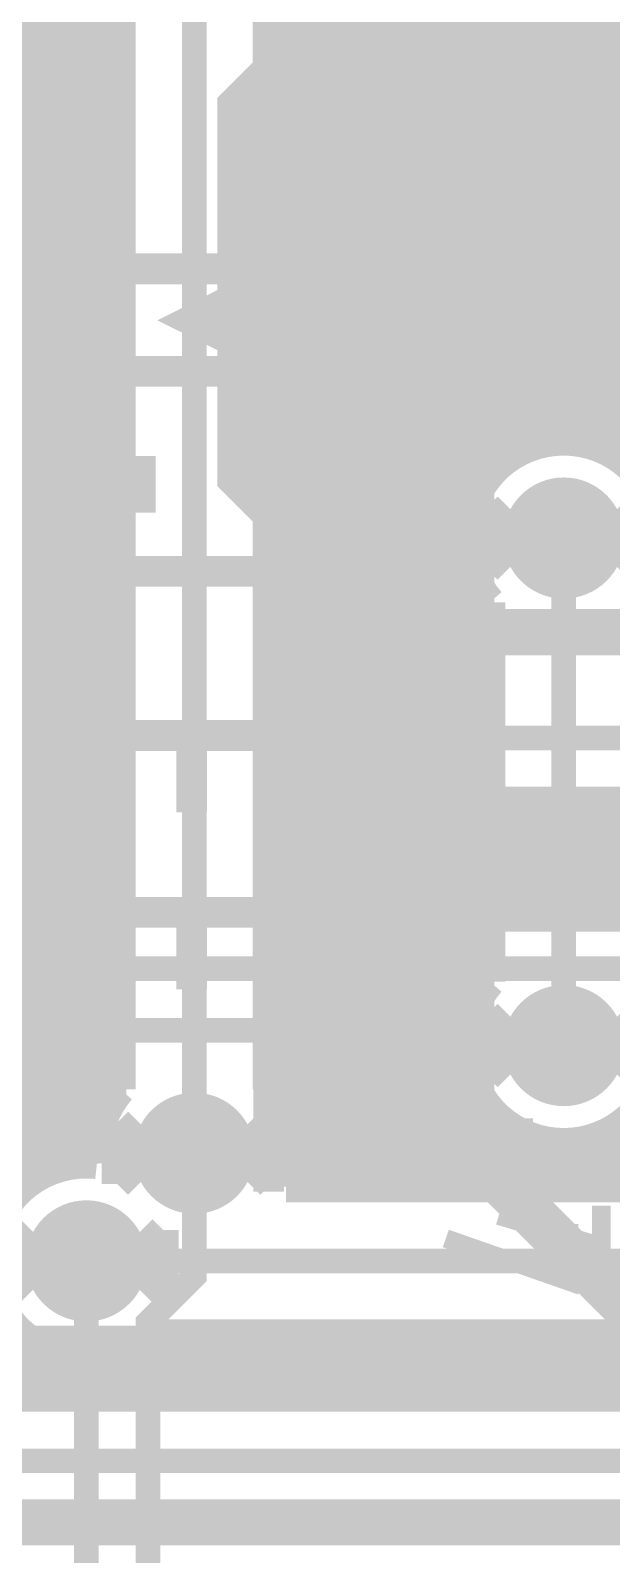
# Model space of a CAD drawing. Extents: x -10 to 131, y -93 to 209.
# Drawn here: x 100.88 to 105.68, y 16.12 to 28.7 of the extents above; entities that cross this region are included whole.
import ezdxf

# ---------------------------------------------------------------- set-up
doc = ezdxf.new("R2010")
doc.units = 0
doc.header["$MEASUREMENT"] = 0
doc.layers.get('0').update_dxf_attribs({"linetype": 'CONTINUOUS'})
for name, color, linetype in [('22-303-0_AST', 7, 'CONTINUOUS'), ('22-303-0_BOT', 2, 'CONTINUOUS'), ('22-303-0_DRD', 6, 'CONTINUOUS'), ('22-303-0_DRL', 1, 'CONTINUOUS'), ('22-303-0_GND', 3, 'CONTINUOUS'), ('22-303-0_IN1', 10, 'CONTINUOUS'), ('22-303-0_SMT', 9, 'CONTINUOUS'), ('22-303-0_SPT', 11, 'CONTINUOUS'), ('22-303-0_SST', 8, 'CONTINUOUS'), ('22-303-0_TOP', 15, 'CONTINUOUS'), ('THRUHOLE_TAP', 2, 'CONTINUOUS')]:
    doc.layers.add(name, color=color, linetype=linetype)

# ---------------------------------------------------------------- blocks, each defined once
blk = doc.blocks.new('ROUND_70')
at = {"const_width": 0.29972}
blk.add_lwpolyline([(-0.14986, 0, 1), (0.14986, 0, 1)], format="xyb", close=True, dxfattribs=at)
blk = doc.blocks.new('ROUND_116')
at = {"const_width": 0.10033}
blk.add_lwpolyline([(-0.050164, 0, 1), (0.050164, 0, 1)], format="xyb", close=True, dxfattribs=at)
blk = doc.blocks.new('ROUND_117')
at = {"const_width": 0.10033}
blk.add_lwpolyline([(-0.050164, 0, 1), (0.050164, 0, 1)], format="xyb", close=True, dxfattribs=at)
blk = doc.blocks.new('ROUND_98')
at = {"const_width": 0.50038}
blk.add_lwpolyline([(-0.25019, 0, 1), (0.25019, 0, 1)], format="xyb", close=True, dxfattribs=at)
blk = doc.blocks.new('ROUND_100')
at = {"const_width": 0.50038}
blk.add_lwpolyline([(-0.25019, 0, 1), (0.25019, 0, 1)], format="xyb", close=True, dxfattribs=at)
blk = doc.blocks.new('ROUND_68')
at = {"const_width": 0.29972}
blk.add_lwpolyline([(-0.14986, 0, 1), (0.14986, 0, 1)], format="xyb", close=True, dxfattribs=at)
blk = doc.blocks.new('RECTANGLE_29')
blk.add_solid([(2.74955, 0.59944), (2.74955, -0.59944), (-2.74955, 0.59944), (-2.74955, -0.59944)])
blk = doc.blocks.new('ROUND_108')
at = {"const_width": 0.10033}
blk.add_lwpolyline([(-0.050164, 0, 1), (0.050164, 0, 1)], format="xyb", close=True, dxfattribs=at)

msp = doc.modelspace()

# ---------------------------------------------------------------- linework, layer by layer
at = {"layer": '22-303-0_AST'}
for points, const_width in [([(101.57968, 25.88768), (102.84968, 25.88768), (102.63632, 26.0985), (102.21468, 26.30932), (102.63632, 26.52268), (102.84968, 26.7335), (101.57968, 26.7335)], 0.254), ([(105.95102, 25.56002), (103.9495, 25.56002), (103.9495, 25.85974), (103.9495, 26.15946), (105.95102, 26.15946)], 0.1524), ([(101.57968, 25.06218), (101.57968, 24.84882), (101.7905, 24.84882), (101.7905, 25.06218), (101.57968, 25.06218)], 0.254), ([(101.57968, 23.495), (101.57968, 24.23668), (102.84968, 24.23668)], 0.254), ([(101.57968, 22.0345), (101.57968, 22.88032), (102.84968, 22.88032), (102.84968, 22.0345)], 0.254), ([(102.21468, 22.24532), (102.21468, 22.88032)], 0.254), ([(105.95102, 21.55952), (103.9495, 21.55952), (103.9495, 21.85924), (103.9495, 22.15896), (105.95102, 22.15896)], 0.1524), ([(101.57968, 21.41982), (102.84968, 21.41982), (102.84968, 20.574)], 0.254), ([(102.21468, 20.78482), (102.21468, 21.41982)], 0.254), ([(102.84968, 19.1135), (102.84968, 19.95932)], 0.254), ([(101.57968, 19.53768), (102.84968, 19.53768)], 0.254), ([(104.648, 19.62658), (104.47782, 19.62658), (104.31018, 19.56562), (104.31018, 19.3294), (104.47782, 19.27098), (105.32618, 19.27098)], 0.1524), ([(105.32618, 19.21002), (105.32618, 19.44878)], 0.1524), ([(104.31018, 18.72742), (105.32618, 18.37182), (105.32618, 18.8468)], 0.1524)]:
    msp.add_lwpolyline(points, dxfattribs=dict(at, const_width=const_width))
at = {"layer": '22-303-0_BOT'}
for points, const_width in [([(102.235, 19.431), (102.235, 49.911), (103.378, 51.054), (115.951, 51.054), (118.11, 53.213), (118.11, 81.534), (119.634, 83.058)], 0.2032), ([(101.5492, 58.10758), (101.5492, 19.85772)], 0.254), ([(101.6254, 49.911), (101.6254, 19.95932)], 0.254), ([(102.8446, 48.43018), (102.8446, 19.95932)], 0.254), ([(102.9208, 48.3362), (102.9208, 19.85772)], 0.254), ([(103.1494, 48.16856), (103.1494, 19.1516)], 0.254), ([(103.378, 48.09744), (103.378, 19.1516)], 0.254), ([(103.6066, 48.09236), (103.6066, 19.1516)], 0.254), ([(103.8352, 48.1584), (103.8352, 19.1516)], 0.254), ([(104.0638, 48.1965), (104.0638, 19.1516)], 0.254), ([(104.2924, 48.1965), (104.2924, 19.1516)], 0.254), ([(104.521, 48.1965), (104.521, 24.7777)], 0.254), ([(104.7496, 39.80434), (104.7496, 25.11806)], 0.254), ([(104.9782, 39.80434), (104.9782, 25.25776)], 0.254), ([(105.2068, 39.80434), (105.2068, 25.31364)], 0.254), ([(105.4354, 39.80434), (105.4354, 25.30348)], 0.254), ([(105.664, 39.80434), (105.664, 25.2222)], 0.254), ([(101.3206, 33.37814), (101.3206, 19.34972)], 0.254), ([(100.8634, 33.11652), (100.8634, 21.26234)], 0.254), ([(101.092, 33.19526), (101.092, 19.30908)], 0.254), ([(101.6254, 28.6258), (95.4786, 28.6258)], 0.254), ([(109.17428, 28.6258), (102.8446, 28.6258)], 0.254), ([(101.6254, 28.3972), (95.4786, 28.3972)], 0.254), ([(109.1946, 28.3972), (102.8446, 28.3972)], 0.254), ([(101.6254, 28.1686), (95.4786, 28.1686)], 0.254), ([(109.2835, 28.1686), (102.8446, 28.1686)], 0.254), ([(101.6254, 27.94), (95.4786, 27.94)], 0.254), ([(108.55198, 27.94), (102.8446, 27.94)], 0.254), ([(101.6254, 27.7114), (95.4786, 27.7114)], 0.254), ([(108.20654, 27.7114), (102.8446, 27.7114)], 0.254), ([(101.6254, 27.4828), (95.4786, 27.4828)], 0.254), ([(108.03128, 27.4828), (102.8446, 27.4828)], 0.254), ([(101.6254, 27.2542), (95.4786, 27.2542)], 0.254), ([(107.93476, 27.2542), (102.8446, 27.2542)], 0.254), ([(101.6254, 27.0256), (95.4786, 27.0256)], 0.254), ([(107.89412, 27.0256), (102.8446, 27.0256)], 0.254), ([(101.6254, 26.797), (95.4786, 26.797)], 0.254), ([(107.90428, 26.797), (102.8446, 26.797)], 0.254), ([(101.6254, 26.5684), (95.4786, 26.5684)], 0.254), ([(107.96778, 26.5684), (102.8446, 26.5684)], 0.254), ([(101.6254, 26.3398), (95.4786, 26.3398)], 0.254), ([(108.09224, 26.3398), (102.8446, 26.3398)], 0.254), ([(101.6254, 26.1112), (95.4786, 26.1112)], 0.254), ([(108.3183, 26.1112), (102.8446, 26.1112)], 0.254), ([(101.6254, 25.8826), (95.4786, 25.8826)], 0.254), ([(110.2614, 25.8826), (102.8446, 25.8826)], 0.254), ([(101.6254, 25.654), (95.4786, 25.654)], 0.254), ([(110.2614, 25.654), (102.8446, 25.654)], 0.254), ([(101.6254, 25.4254), (95.4786, 25.4254)], 0.254), ([(110.2614, 25.4254), (102.8446, 25.4254)], 0.254), ([(101.6254, 25.1968), (95.4786, 25.1968)], 0.254), ([(104.85628, 25.1968), (102.8446, 25.1968)], 0.254), ([(110.2614, 25.1968), (105.70972, 25.1968)], 0.254), ([(101.6254, 24.9682), (95.4786, 24.9682)], 0.254), ([(104.61752, 24.9682), (102.8446, 24.9682)], 0.254), ([(101.6254, 24.7396), (95.4786, 24.7396)], 0.254), ([(104.5083, 24.7396), (102.8446, 24.7396)], 0.254), ([(101.6254, 24.511), (95.4786, 24.511)], 0.254), ([(104.47528, 24.511), (102.8446, 24.511)], 0.254), ([(105.283, 24.511), (105.283, 20.32)], 0.2032), ([(101.6254, 24.2824), (95.4786, 24.2824)], 0.254), ([(104.5083, 24.2824), (102.8446, 24.2824)], 0.254), ([(104.521, 24.24176), (104.521, 20.5867)], 0.254), ([(101.6254, 24.0538), (95.4786, 24.0538)], 0.254), ([(104.61752, 24.0538), (102.8446, 24.0538)], 0.254), ([(104.6734, 23.98014), (104.6734, 20.84832)], 0.254), ([(101.6254, 23.8252), (95.4786, 23.8252)], 0.254), ([(104.6734, 23.8252), (102.8446, 23.8252)], 0.254), ([(101.6254, 23.5966), (95.4786, 23.5966)], 0.254), ([(104.6734, 23.5966), (102.8446, 23.5966)], 0.254), ([(101.6254, 23.368), (95.4786, 23.368)], 0.254), ([(104.6734, 23.368), (102.8446, 23.368)], 0.254), ([(101.6254, 23.1394), (95.4786, 23.1394)], 0.254), ([(104.6734, 23.1394), (102.8446, 23.1394)], 0.254), ([(101.6254, 22.9108), (95.4786, 22.9108)], 0.254), ([(104.6734, 22.9108), (102.8446, 22.9108)], 0.254), ([(101.6254, 22.6822), (95.4786, 22.6822)], 0.254), ([(104.6734, 22.6822), (102.8446, 22.6822)], 0.254), ([(101.6254, 22.4536), (95.4786, 22.4536)], 0.254), ([(104.6734, 22.4536), (102.8446, 22.4536)], 0.254), ([(101.6254, 22.225), (95.42272, 22.225)], 0.254), ([(104.6734, 22.225), (102.8446, 22.225)], 0.254), ([(101.6254, 21.9964), (95.24746, 21.9964)], 0.254), ([(104.6734, 21.9964), (102.8446, 21.9964)], 0.254), ([(101.346, 18.542), (106.807, 18.542), (107.823, 19.558), (111.76, 19.558), (115.189, 16.129), (115.189, 15.621), (115.697, 15.113), (115.697, 12.827), (118.491, 10.033), (118.491, 7.747), (119.761, 6.477), (121.158, 6.477), (123.19, 8.509), (123.19, 19.431), (120.777, 21.844), (119.761, 21.844), (119.634, 21.717), (119.634, 21.844)], 0.2032), ([(101.6254, 21.7678), (100.50272, 21.7678)], 0.254), ([(104.6734, 21.7678), (102.8446, 21.7678)], 0.254), ([(101.6254, 21.5392), (100.74148, 21.5392)], 0.254), ([(104.6734, 21.5392), (102.8446, 21.5392)], 0.254), ([(101.6254, 21.3106), (100.8507, 21.3106)], 0.254), ([(104.6734, 21.3106), (102.8446, 21.3106)], 0.254), ([(101.6254, 21.082), (100.88372, 21.082)], 0.254), ([(104.6734, 21.082), (102.8446, 21.082)], 0.254), ([(100.8634, 20.90166), (100.8634, 19.1897)], 0.254), ([(101.6254, 20.8534), (100.8507, 20.8534)], 0.254), ([(104.6734, 20.8534), (102.8446, 20.8534)], 0.254), ([(101.6254, 20.6248), (100.74148, 20.6248)], 0.254), ([(104.5337, 20.6248), (102.8446, 20.6248)], 0.254), ([(101.6254, 20.3962), (100.50272, 20.3962)], 0.254), ([(104.47782, 20.3962), (102.8446, 20.3962)], 0.254), ([(101.6254, 20.1676), (94.8436, 20.1676)], 0.254), ([(104.49052, 20.1676), (102.8446, 20.1676)], 0.254), ([(104.521, 20.05076), (104.521, 19.1516)], 0.254), ([(101.60762, 19.939), (94.8436, 19.939)], 0.254), ([(104.56926, 19.939), (102.86238, 19.939)], 0.254), ([(101.47554, 19.7104), (94.8436, 19.7104)], 0.254), ([(104.75214, 19.7104), (102.99192, 19.7104)], 0.254), ([(104.7496, 19.71294), (104.7496, 19.1516)], 0.254), ([(104.9782, 19.5707), (104.9782, 19.1516)], 0.254), ([(105.2068, 19.51482), (105.2068, 19.1516)], 0.254), ([(105.4354, 19.52752), (105.4354, 19.1516)], 0.254), ([(105.664, 19.60626), (105.664, 19.1516)], 0.254), ([(101.42728, 19.4818), (94.8436, 19.4818)], 0.254), ([(106.8832, 19.4818), (103.04018, 19.4818)], 0.254), ([(100.96246, 19.2532), (94.8436, 19.2532)], 0.254), ([(106.6546, 19.2532), (103.0224, 19.2532)], 0.254), ([(106.553, 19.1516), (102.99192, 19.1516)], 0.254), ([(107.95, 18.669), (106.172, 16.891), (97.155, 16.891), (97.028, 16.764), (93.853, 16.764), (93.218, 16.129), (92.71, 16.129), (91.948, 15.367), (83.947, 15.367), (82.677, 16.637), (81.788, 16.637), (80.518, 15.367), (76.2, 15.367), (73.787, 17.78), (73.787, 18.034), (74.549, 18.796), (74.676, 18.796)], 0.2032), ([(100.88118, 17.8816), (96.4311, 17.8816)], 0.254), ([(100.8634, 17.8943), (100.8634, 17.5006)], 0.254), ([(106.299, 17.8816), (101.81082, 17.8816)], 0.254), ([(106.3498, 17.9324), (101.87432, 17.9324)], 0.254), ([(102.0064, 17.9324), (102.0064, 17.5006)], 0.254), ([(102.235, 17.9324), (102.235, 17.5006)], 0.254), ([(102.4636, 17.9324), (102.4636, 17.5006)], 0.254), ([(102.6922, 17.9324), (102.6922, 17.5006)], 0.254), ([(102.9208, 17.9324), (102.9208, 17.5006)], 0.254), ([(103.1494, 17.9324), (103.1494, 17.5006)], 0.254), ([(103.378, 17.9324), (103.378, 17.5006)], 0.254), ([(103.6066, 17.9324), (103.6066, 17.5006)], 0.254), ([(103.8352, 17.9324), (103.8352, 17.5006)], 0.254), ([(104.0638, 17.9324), (104.0638, 17.5006)], 0.254), ([(104.2924, 17.9324), (104.2924, 17.5006)], 0.254), ([(104.521, 17.9324), (104.521, 17.5006)], 0.254), ([(104.7496, 17.9324), (104.7496, 17.5006)], 0.254), ([(104.9782, 17.9324), (104.9782, 17.5006)], 0.254), ([(105.2068, 17.9324), (105.2068, 17.5006)], 0.254), ([(105.4354, 17.9324), (105.4354, 17.5006)], 0.254), ([(105.664, 17.9324), (105.664, 17.5006)], 0.254), ([(101.092, 17.77492), (101.092, 17.5006)], 0.254), ([(101.5492, 17.75968), (101.5492, 17.5006)], 0.254), ([(101.7778, 17.85874), (101.7778, 17.5006)], 0.254), ([(106.0704, 17.653), (96.42856, 17.653)], 0.254), ([(101.3206, 17.73428), (101.3206, 17.5006)], 0.254), ([(105.918, 17.5006), (97.155, 17.5006)], 0.254), ([(109.48924, 9.67994), (109.48924, 15.35176), (108.458, 16.383), (97.536, 16.383), (97.409, 16.256)], 0.381)]:
    msp.add_lwpolyline(points, dxfattribs=dict(at, const_width=const_width))
at = {"layer": '22-303-0_BOT', "const_width": 0.254}
for points in [[(105.283, 25.31872, 0.4142136), (104.47528, 24.511)], [(106.09072, 24.511, 0.4142136), (105.283, 25.31872)], [(104.47528, 24.511, 0.181057), (104.67387, 23.98055)], [(100.88372, 21.082, 0.4142136), (100.076, 21.88972)], [(100.076, 20.27428, 0.4142136), (100.88372, 21.082)], [(104.6734, 20.84832, 0.1804437), (104.47632, 20.32)], [(104.47528, 20.32, 0.4142136), (105.283, 19.51228)], [(105.283, 19.51228, 0.4142136), (106.09072, 20.32)], [(101.6254, 19.95932, 0.1804437), (101.42832, 19.431)], [(103.04272, 19.431, 0.1804438), (102.84538, 19.96)], [(101.42728, 19.431, 0.0268021), (101.43191, 19.34459)], [(102.99192, 19.1516, 0.0886341), (103.04184, 19.431)], [(101.346, 19.34972, 0.4142136), (100.53828, 18.542)], [(101.43236, 19.34464, 0.0268021), (101.346, 19.34927)], [(100.53828, 18.542, 0.4142136), (101.346, 17.73428)], [(101.346, 17.73428, 0.1804434), (101.875, 17.93161)]]:
    msp.add_lwpolyline(points, format="xyb", dxfattribs=at)
at = {"layer": '22-303-0_DRD', "const_width": 0.254}
for points in [[(104.648, 24.257), (105.283, 24.892)], [(105.283, 24.892), (105.918, 24.257)], [(104.648, 24.765), (104.648, 24.257)], [(105.283, 24.13), (104.648, 24.765)], [(105.918, 24.765), (105.283, 24.13)], [(104.648, 20.066), (105.283, 20.701)], [(105.283, 20.701), (105.918, 20.066)], [(104.648, 20.574), (104.648, 20.066)], [(105.283, 19.939), (104.648, 20.574)], [(105.918, 20.574), (105.283, 19.939)], [(101.6, 19.177), (102.235, 19.812)], [(102.235, 19.812), (102.87, 19.177)], [(101.6, 19.685), (101.6, 19.177)], [(102.235, 19.05), (101.6, 19.685)], [(102.87, 19.685), (102.235, 19.05)], [(102.87, 19.177), (102.87, 19.685)], [(100.711, 18.288), (101.346, 18.923)], [(101.346, 18.923), (101.981, 18.288)], [(101.346, 18.161), (100.711, 18.796)], [(101.981, 18.796), (101.346, 18.161)], [(101.981, 18.288), (101.981, 18.796)]]:
    msp.add_lwpolyline(points, dxfattribs=at)
at = {"layer": '22-303-0_IN1'}
for points, const_width in [([(106.172, -1.143), (106.172, 5.715), (107.569, 7.112), (107.569, 16.383), (104.521, 19.431), (104.521, 33.782), (103.505, 34.798), (103.505, 48.895)], 0.381), ([(101.981, -4.191), (101.219, -3.429), (101.219, 1.397), (100.584, 2.032), (100.584, 4.953), (102.743, 7.112), (102.743, 9.906), (101.981, 10.668), (101.981, 12.573), (101.854, 12.7), (101.854, 18.034), (102.235, 18.415), (102.235, 19.431)], 0.2032), ([(101.346, 12.319), (101.346, 18.542)], 0.2032)]:
    msp.add_lwpolyline(points, dxfattribs=dict(at, const_width=const_width))
at = {"layer": '22-303-0_SST'}
for points, const_width in [([(101.57968, 25.88768), (102.84968, 25.88768), (102.63632, 26.0985), (102.21468, 26.30932), (102.63632, 26.52268), (102.84968, 26.7335), (101.57968, 26.7335)], 0.254), ([(105.95102, 25.56002), (103.9495, 25.56002), (103.9495, 25.85974), (103.9495, 26.15946), (105.95102, 26.15946)], 0.1524), ([(101.57968, 25.06218), (101.57968, 24.84882), (101.7905, 24.84882), (101.7905, 25.06218), (101.57968, 25.06218)], 0.254), ([(101.57968, 23.495), (101.57968, 24.23668), (102.84968, 24.23668)], 0.254), ([(101.57968, 22.0345), (101.57968, 22.88032), (102.84968, 22.88032), (102.84968, 22.0345)], 0.254), ([(102.21468, 22.24532), (102.21468, 22.88032)], 0.254), ([(105.95102, 21.55952), (103.9495, 21.55952), (103.9495, 21.85924), (103.9495, 22.15896), (105.95102, 22.15896)], 0.1524), ([(101.57968, 21.41982), (102.84968, 21.41982), (102.84968, 20.574)], 0.254), ([(102.21468, 20.78482), (102.21468, 21.41982)], 0.254), ([(102.84968, 19.1135), (102.84968, 19.95932)], 0.254), ([(101.57968, 19.53768), (102.84968, 19.53768)], 0.254), ([(105.029, 19.64182), (104.88676, 19.64182), (104.74706, 19.60118), (104.74706, 19.431), (104.88676, 19.38782), (105.59288, 19.38782)], 0.1524), ([(105.59288, 19.34718), (105.59288, 19.51482)], 0.1524), ([(104.74706, 18.91538), (105.59288, 18.66138), (105.59288, 18.9992)], 0.1524)]:
    msp.add_lwpolyline(points, dxfattribs=dict(at, const_width=const_width))
at = {"layer": '22-303-0_TOP'}
for points, const_width in [([(115.69446, 35.93084), (114.681, 35.93084), (114.1603, 36.449), (107.442, 36.449), (106.426, 35.433), (106.426, 31.877), (102.616, 28.067), (102.616, 25.019), (103.90124, 23.73376), (106.299, 23.73376), (106.31424, 23.749), (107.823, 23.749), (107.93476, 23.86076), (109.70006, 23.86076)], 0.381), ([(124.079, 26.035), (111.379, 26.035), (110.109, 24.765), (106.03992, 24.765), (105.78592, 24.511), (105.283, 24.511)], 0.2032), ([(94.107, 22.606), (94.107, 22.733), (94.234, 22.86), (112.014, 22.86), (112.141, 22.733), (112.5601, 22.3139), (115.32108, 22.3139)], 0.2032), ([(100.076, 21.082), (100.203, 20.955), (110.871, 20.955), (111.125, 21.209), (111.125, 21.336)], 0.2032), ([(105.283, 20.32), (105.156, 20.447), (99.695, 20.447), (99.06, 21.082), (94.869, 21.082)], 0.2032), ([(121.92, 20.36572), (125.01372, 20.36572), (125.222, 20.574), (127.508, 20.574), (128.778, 19.304), (128.778, 17.907), (128.27, 17.399), (113.411, 17.399), (112.649, 18.161), (110.617, 18.161), (109.728, 17.272), (108.585, 17.272), (107.95, 17.907), (95.631, 17.907), (95.504, 17.78), (95.631, 17.78)], 0.2032), ([(111.125, 17.526), (110.363, 16.764), (108.458, 16.764), (107.823, 17.399), (97.028, 17.399), (96.774, 17.145), (76.962, 17.145), (76.454, 16.637), (76.454, 15.621), (76.708, 15.367), (77.343, 15.367), (77.978, 16.002), (79.248, 16.002), (81.28, 13.97), (82.55, 13.97), (83.21548, 13.3096), (83.21548, 11.04392)], 0.2032), ([(115.824, 15.875), (114.3, 15.875), (112.903, 17.272), (111.76, 17.272), (110.744, 16.256), (108.331, 16.256), (107.696, 16.891), (97.155, 16.891), (96.901, 16.637), (84.328, 16.637), (83.947, 16.256)], 0.2032)]:
    msp.add_lwpolyline(points, dxfattribs=dict(at, const_width=const_width))

# ---------------------------------------------------------------- block references
at = {"layer": '22-303-0_BOT'}
for p in [(105.283, 24.511), (105.283, 20.32), (102.235, 19.431), (101.346, 18.542)]:
    msp.add_blockref('ROUND_70', p, dxfattribs=at)
at = {"layer": '22-303-0_DRL'}
for name, p in [('ROUND_116', (105.283, 24.511)), ('ROUND_116', (105.283, 20.32)), ('ROUND_117', (102.235, 19.431)), ('ROUND_117', (101.346, 18.542))]:
    msp.add_blockref(name, p, dxfattribs=at)
at = {"layer": '22-303-0_GND'}
for name, p in [('ROUND_98', (105.283, 24.511)), ('ROUND_98', (105.283, 20.32)), ('ROUND_100', (102.235, 19.431)), ('ROUND_100', (101.346, 18.542))]:
    msp.add_blockref(name, p, dxfattribs=at)
at = {"layer": '22-303-0_IN1'}
for name, p in [('ROUND_68', (105.283, 24.511)), ('ROUND_68', (105.283, 20.32)), ('ROUND_70', (102.235, 19.431)), ('ROUND_70', (101.346, 18.542))]:
    msp.add_blockref(name, p, dxfattribs=at)
at = {"layer": '22-303-0_SMT'}
for p in [(106.19994, 25.85974), (106.19994, 21.85924)]:
    msp.add_blockref('RECTANGLE_29', p, dxfattribs=at)
at = {"layer": '22-303-0_SPT'}
for p in [(106.19994, 25.85974), (106.19994, 21.85924)]:
    msp.add_blockref('RECTANGLE_29', p, dxfattribs=at)
at = {"layer": '22-303-0_TOP'}
for name, p in [('RECTANGLE_29', (106.19994, 25.85974)), ('ROUND_70', (105.283, 24.511)), ('RECTANGLE_29', (106.19994, 21.85924)), ('ROUND_70', (105.283, 20.32)), ('ROUND_70', (102.235, 19.431)), ('ROUND_70', (101.346, 18.542))]:
    msp.add_blockref(name, p, dxfattribs=at)
at = {"layer": 'THRUHOLE_TAP'}
for p in [(105.283, 24.511), (105.283, 20.32), (102.235, 19.431), (101.346, 18.542)]:
    msp.add_blockref('ROUND_108', p, dxfattribs=at)

doc.saveas('drawing.dxf')
